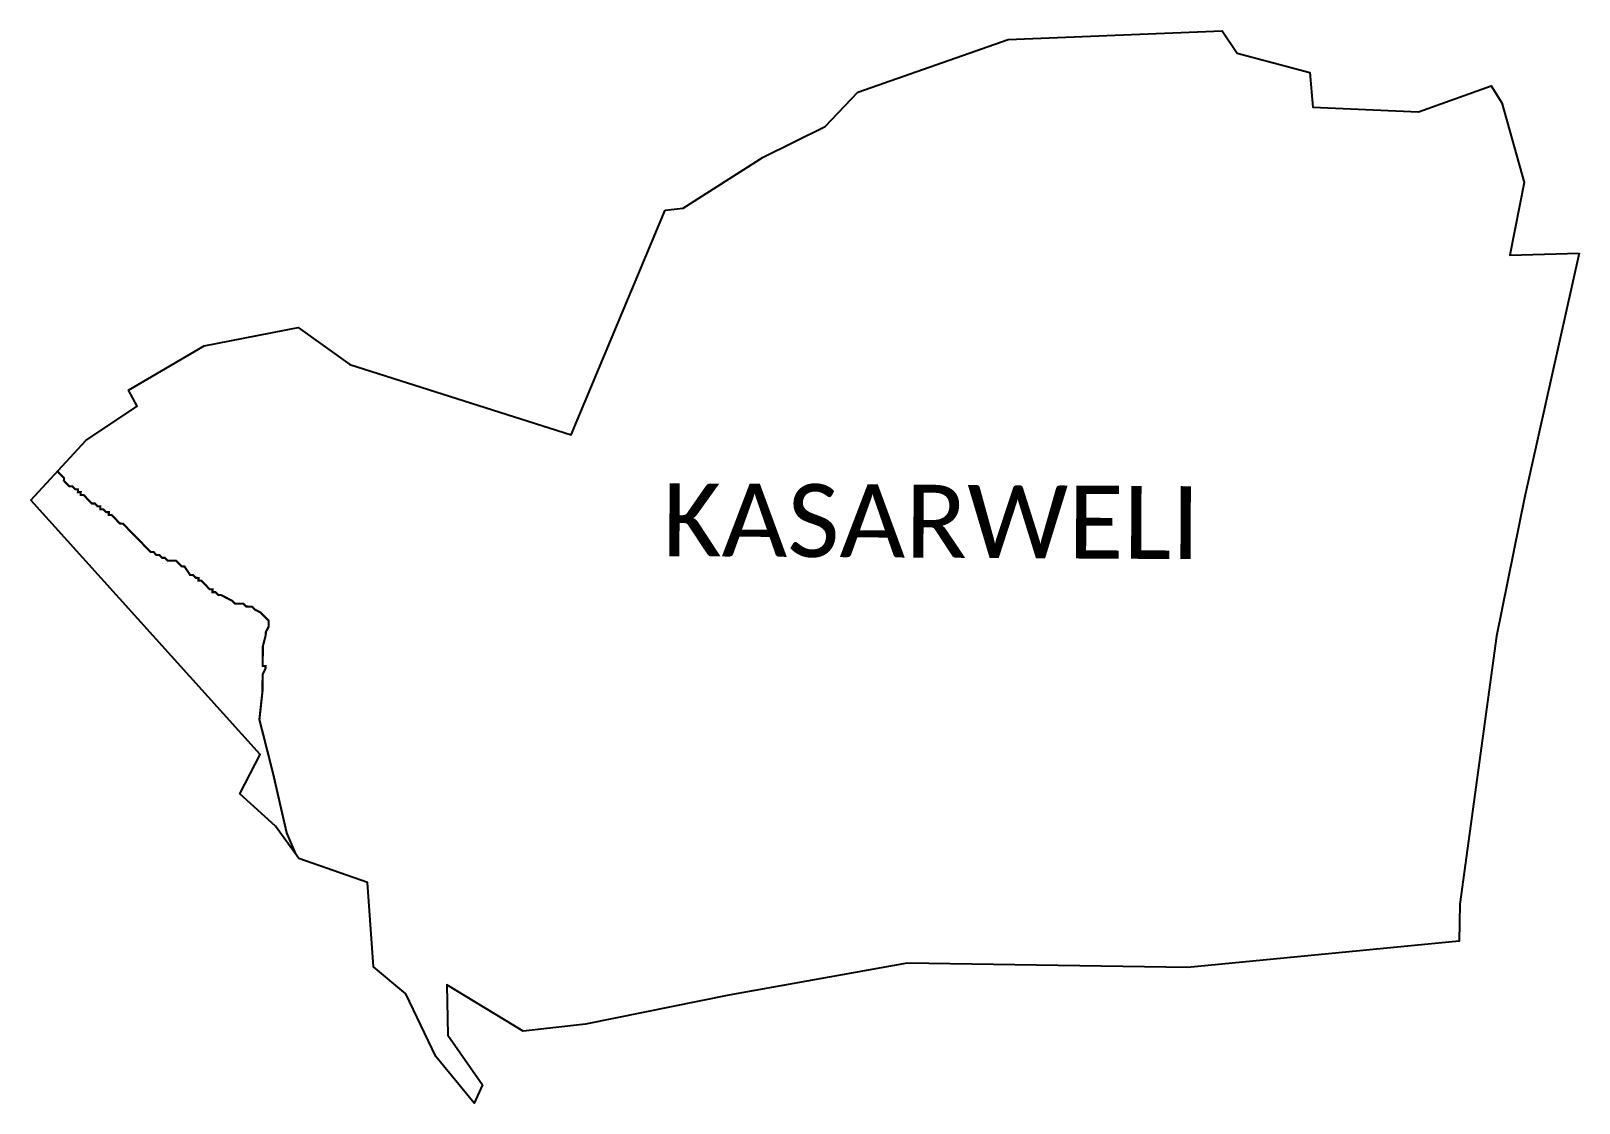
# Model space of a CAD drawing. Header units: metres. Extents: x 318268 to 320478, y 1884966 to 1886495.
import ezdxf

# ---------------------------------------------------------------- set-up
doc = ezdxf.new("R2010")
doc.units = ezdxf.units.M
doc.layers.add('ddddd', color=7, linetype='Continuous')
doc.layers.add('HAZARDS LINE', color=1, linetype='Continuous')
doc.styles.get("Standard").update_dxf_attribs({"font": 'simplex.shx'})

msp = doc.modelspace()

# ---------------------------------------------------------------- linework, layer by layer
at = {"color": 3, "true_color": 0x00ff00, "flags": 128}
msp.add_lwpolyline([(319173.4, 1886239.7), (319199.1, 1886242.6)], dxfattribs=at)
at = {"layer": 'ddddd', "color": 3, "true_color": 0x00ff00}
for points in [[(319199.1, 1886242.6, 0), (319313.2, 1886315.3, 0), (319401.5, 1886359, 0), (319448.5, 1886408, 0), (319662.7, 1886482.9, 0), (319968.2, 1886495.2, 0), (319989.6, 1886463.6, 0), (320093.6, 1886435.8, 0), (320097.7, 1886386.4, 0), (320248.4, 1886379.8, 0), (320352.2, 1886417, 0), (320367.3, 1886392.5, 0), (320399.2, 1886279, 0), (320379, 1886175.5, 0), (320477.6, 1886178.1, 0), (320477.6, 1886178.1, 0)], [(320477.6, 1886178.1, 0), (320399.6, 1885829.2, 0), (320359.9, 1885631.5, 0), (320307.6, 1885249.4, 0), (320306.3, 1885196.6, 0), (319919, 1885158.9, 0), (319518.9, 1885165.1, 0), (319264.2, 1885119.4, 0), (319059.6, 1885078, 0), (318970.7, 1885068.3, 0), (318862, 1885134.3, 0), (318863.1, 1885062.3, 0), (318912.5, 1884991.5, 0), (318901, 1884965.5, 0), (318846.3, 1885032.1, 0), (318803.5, 1885121.2, 0), (318757.1, 1885159.9, 0), (318748.4, 1885280, 0), (318650.7, 1885314.5, 0), (318617.5, 1885360.6, 0), (318566.4, 1885406.7, 0), (318595.5, 1885462.8, 0), (318268.3, 1885825.9, 0), (318346.7, 1885911, 0), (318419.7, 1885959.7, 0), (318407.5, 1885982.9, 0), (318515.7, 1886046.1, 0), (318649.5, 1886072, 0), (318723.2, 1886019.2, 0), (319039.4, 1885918.8, 0), (319173.4, 1886239.7, 0)]]:
    msp.add_polyline3d(points, dxfattribs=at)
at = {"layer": 'HAZARDS LINE', "lineweight": 18}
msp.add_lwpolyline([(318646.2, 1885320.8, 3.02, 3.02, 0), (318633.2, 1885351.2, 3.02, 3.02, 0), (318613.8, 1885435.9, 3.02, 3.02, 0), (318594.3, 1885512.7, 3.02, 3.02, 0), (318598.7, 1885552.9, 3.02, 3.02, 0), (318598.7, 1885556.9, 3.02, 3.02, 0), (318598.8, 1885561, 3.02, 3.02, 0), (318598.8, 1885565, 3.02, 3.02, 0), (318598.9, 1885577.1, 3.02, 3.02, 0), (318603, 1885585.1, 3.02, 3.02, 0), (318603.1, 1885589.1, 3.02, 3.02, 0), (318599, 1885589.2, 3.02, 3.02, 0), (318599.1, 1885593.2, 3.02, 3.02, 0), (318599.1, 1885597.2, 3.02, 3.02, 0), (318599.1, 1885601.2, 3.02, 3.02, 0), (318599.2, 1885605.3, 3.02, 3.02, 0), (318599.2, 1885609.3, 3.02, 3.02, 0), (318599.3, 1885617.4, 3.02, 3.02, 0), (318603.4, 1885633.4, 3.02, 3.02, 0), (318603.5, 1885637.5, 3.02, 3.02, 0), (318607.6, 1885645.5, 3.02, 3.02, 0), (318607.6, 1885649.5, 3.02, 3.02, 0), (318607.6, 1885653.5, 3.02, 3.02, 0), (318603.7, 1885657.6, 3.02, 3.02, 0), (318599.7, 1885661.7, 3.02, 3.02, 0), (318595.7, 1885665.7, 3.02, 3.02, 0), (318587.6, 1885669.8, 3.02, 3.02, 0), (318583.7, 1885673.9, 3.02, 3.02, 0), (318579.6, 1885673.9, 3.02, 3.02, 0), (318575.6, 1885674, 3.02, 3.02, 0), (318571.6, 1885678, 3.02, 3.02, 0), (318567.6, 1885678.1, 3.02, 3.02, 0), (318563.5, 1885678.1, 3.02, 3.02, 0), (318559.5, 1885678.1, 3.02, 3.02, 0), (318555.5, 1885682.2, 3.02, 3.02, 0), (318547.5, 1885686.3, 3.02, 3.02, 0), (318539.5, 1885690.4, 3.02, 3.02, 0), (318535.5, 1885690.4, 3.02, 3.02, 0), (318531.5, 1885694.5, 3.02, 3.02, 0), (318527.4, 1885694.5, 3.02, 3.02, 0), (318527.5, 1885698.6, 3.02, 3.02, 0), (318523.4, 1885698.6, 3.02, 3.02, 0), (318515.5, 1885706.7, 3.02, 3.02, 0), (318511.5, 1885710.8, 3.02, 3.02, 0), (318507.4, 1885710.8, 3.02, 3.02, 0), (318507.5, 1885714.8, 3.02, 3.02, 0), (318503.4, 1885714.9, 3.02, 3.02, 0), (318499.5, 1885718.9, 3.02, 3.02, 0), (318495.4, 1885719, 3.02, 3.02, 0), (318487.5, 1885731.1, 3.02, 3.02, 0), (318483.4, 1885731.2, 3.02, 3.02, 0), (318479.5, 1885735.2, 3.02, 3.02, 0), (318475.5, 1885739.3, 3.02, 3.02, 0), (318471.4, 1885739.3, 3.02, 3.02, 0), (318467.4, 1885739.4, 3.02, 3.02, 0), (318463.4, 1885739.4, 3.02, 3.02, 0), (318459.4, 1885743.5, 3.02, 3.02, 0), (318455.4, 1885743.5, 3.02, 3.02, 0), (318451.4, 1885747.6, 3.02, 3.02, 0), (318447.3, 1885747.6, 3.02, 3.02, 0), (318443.3, 1885751.7, 3.02, 3.02, 0), (318439.3, 1885751.7, 3.02, 3.02, 0), (318435.3, 1885755.8, 3.02, 3.02, 0), (318423.3, 1885767.9, 3.02, 3.02, 0), (318419.4, 1885772, 3.02, 3.02, 0), (318407.4, 1885784.2, 3.02, 3.02, 0), (318403.4, 1885788.3, 3.02, 3.02, 0), (318399.4, 1885792.3, 3.02, 3.02, 0), (318395.4, 1885792.4, 3.02, 3.02, 0), (318391.4, 1885796.4, 3.02, 3.02, 0), (318387.4, 1885800.5, 3.02, 3.02, 0), (318383.4, 1885804.6, 3.02, 3.02, 0), (318379.4, 1885804.6, 3.02, 3.02, 0), (318379.4, 1885808.6, 3.02, 3.02, 0), (318375.4, 1885808.7, 3.02, 3.02, 0), (318371.4, 1885812.7, 3.02, 3.02, 0), (318367.3, 1885812.8, 3.02, 3.02, 0), (318367.4, 1885816.8, 3.02, 3.02, 0), (318363.4, 1885816.8, 3.02, 3.02, 0), (318359.4, 1885820.9, 3.02, 3.02, 0), (318355.3, 1885820.9, 3.02, 3.02, 0), (318351.3, 1885825, 3.02, 3.02, 0), (318343.4, 1885833.1, 3.02, 3.02, 0), (318339.3, 1885833.1, 3.02, 3.02, 0), (318339.4, 1885837.2, 3.02, 3.02, 0), (318335.3, 1885837.2, 3.02, 3.02, 0), (318335.4, 1885841.2, 3.02, 3.02, 0), (318331.3, 1885841.3, 3.02, 3.02, 0), (318327.3, 1885845.3, 3.02, 3.02, 0), (318323.3, 1885845.4, 3.02, 3.02, 0), (318319.3, 1885849.4, 3.02, 3.02, 0), (318315.3, 1885853.5, 3.02, 3.02, 0), (318315.4, 1885857.5, 3.02, 3.02, 0), (318311.4, 1885861.6, 3.02, 3.02, 0), (318307.4, 1885865.6, 3.02, 3.02, 0), (318306.5, 1885867.4, 3.02, 3.02, 0)], format="xyseb", dxfattribs=at)

# ---------------------------------------------------------------- texts
at = {"layer": 'ddddd', "insert": (319170, 1885849.9), "char_height": 104.042, "attachment_point": 1, "rotation": 359.6762}
msp.add_mtext_dynamic_manual_height_columns('{\\fCalibri|b0|i0|c0|p34;KASARWELI}', width=1067.044, gutter_width=520.2, heights=[0], dxfattribs=at)

doc.saveas('drawing.dxf')
